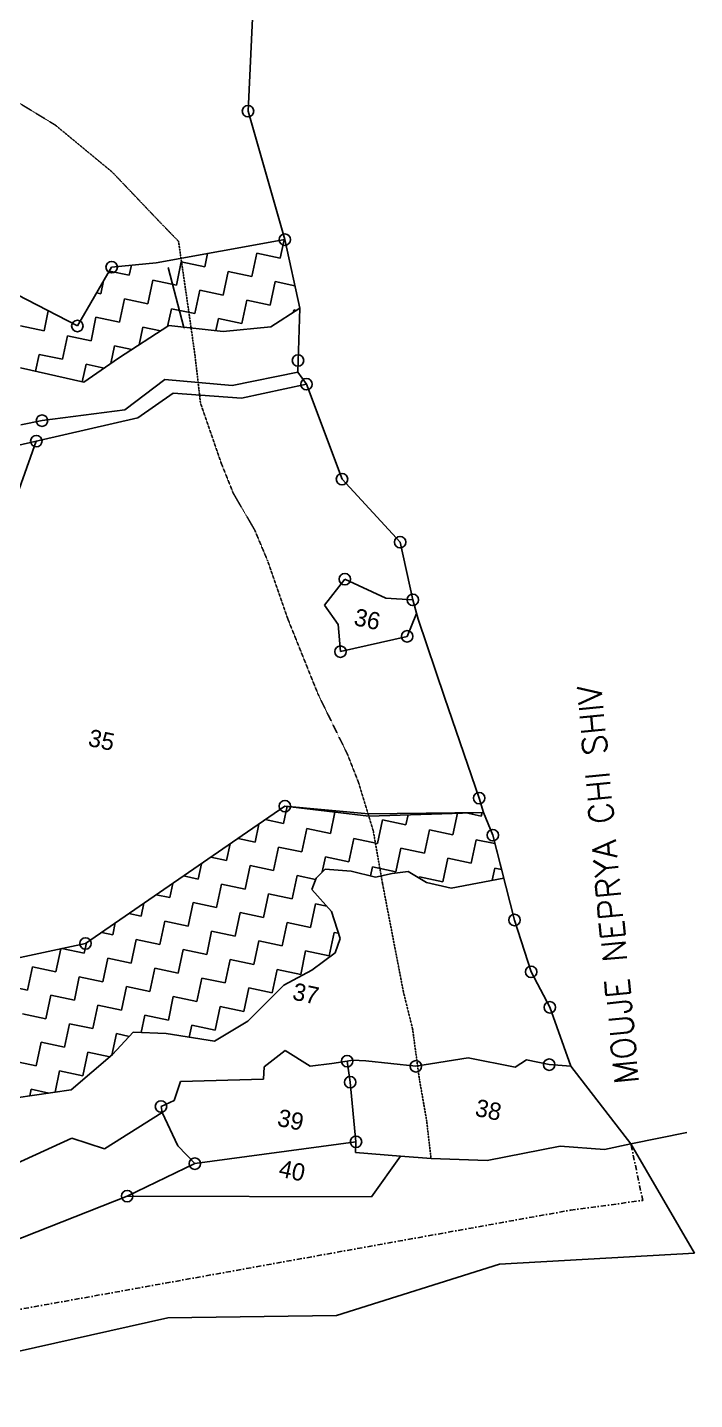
# Model space of a CAD drawing. Header units: metres. Extents: x 331641 to 336020, y 1791627 to 1796809.
# Drawn here: x 335363 to 336020, y 1794664 to 1796014 of the extents above; entities that cross this region are included whole.
import ezdxf
from ezdxf.enums import TextEntityAlignment as Align

# ---------------------------------------------------------------- set-up
doc = ezdxf.new("R2010")
doc.units = ezdxf.units.M
doc.header["$MEASUREMENT"] = 0
for name, pattern in [('DASHDOT', [1, 0.5, -0.25, 0, -0.25]), ('DASHED', [0.75, 0.5, -0.25]), ('DIVIDE', [31.75, 12.7, -6.35, 0, -6.35, 0, -6.35])]:
    doc.linetypes.add(name, pattern=pattern)
for name, color, linetype in [('LINE_FOOTPATH', 1, 'DASHED'), ('OFF', 1, 'Continuous'), ('POLY_HATCH', 12, 'Continuous'), ('POLY_PARCEL', 6, 'Continuous'), ('POLY_WATER', 4, 'Continuous'), ('SYM_ARROW', 1, 'Continuous'), ('TEXT_MAPOUT', 7, 'Continuous'), ('TEXT_PARCEL', 7, 'Continuous'), ('V_BOUND_LINE', 7, 'Continuous'), ('V_BOUND_STREAM_LINE', 7, 'DASHDOT'), ('V_DIVIDE_LINE', 7, 'DIVIDE')]:
    doc.layers.add(name, color=color, linetype=linetype)
doc.styles.get("Standard").update_dxf_attribs({"font": 'simplex.shx'})
doc.styles.add('TEXT_MAP', font='', dxfattribs={"height": 0.3})
doc.styles.get('TEXT_MAP').set_extended_font_data('Kruti Dev 050')

msp = doc.modelspace()

# ---------------------------------------------------------------- linework, layer by layer
for centre in [(335580.3, 1795931.2), (335616.5, 1795804.9), (335446.1, 1795777.8), (335412.4, 1795720), (335629.5, 1795686.1), (335637.8, 1795662.7), (335377.6, 1795626.9), (335372, 1795606.8), (335672.8, 1795569.4), (335729.9, 1795507.4), (335675.6, 1795471), (335742.4, 1795450.7), (335736.8, 1795414.8), (335671.2, 1795399.8), (335807.7, 1795255.8), (335616.6, 1795247.9), (335821.1, 1795219.4), (335842.5, 1795135.9), (335420.4, 1795112.9), (335858.8, 1795085), (335877.2, 1795050.1), (335677.8, 1794997.2), (335876.7, 1794993.7), (335745.5, 1794992.1), (335680.8, 1794976.4), (335494.7, 1794952.6), (335686.5, 1794917.9), (335527.9, 1794896.4), (335461.4, 1794864.5)]:
    msp.add_circle(centre, 5.63)
at = {"layer": 'LINE_FOOTPATH', "ltscale": 0.5}
for p, q in [((335307.3, 1795968.3), (335390.7, 1795917.5)), ((335390.7, 1795917.5), (335446.8, 1795871.2)), ((335446.8, 1795871.2), (335495.2, 1795820.4)), ((335495.2, 1795820.4), (335511.9, 1795803.3)), ((335511.9, 1795803.3), (335521.5, 1795737.6)), ((335521.5, 1795737.6), (335528.2, 1795690.4)), ((335528.2, 1795690.4), (335533.5, 1795644.2)), ((335533.5, 1795644.2), (335553.8, 1795585.5)), ((335553.8, 1795585.5), (335565.8, 1795555.5)), ((335565.8, 1795555.5), (335586.8, 1795519.5)), ((335586.8, 1795519.5), (335599.4, 1795489.6)), ((335599.4, 1795489.6), (335619.4, 1795432.1)), ((335619.4, 1795432.1), (335649.1, 1795358.2)), ((335649.1, 1795358.2), (335678.1, 1795298.9)), ((335678.1, 1795298.9), (335688.9, 1795271.5)), ((335688.9, 1795271.5), (335703.5, 1795223.7)), ((335703.5, 1795223.7), (335712.6, 1795171.9)), ((335712.6, 1795171.9), (335733.2, 1795065.2)), ((335733.2, 1795065.2), (335742.2, 1795028.9)), ((335742.2, 1795028.9), (335748.9, 1794979.4)), ((335748.9, 1794979.4), (335756, 1794939.1)), ((335756, 1794939.1), (335760.4, 1794901.3))]:
    msp.add_line(p, q, dxfattribs=at)
at = {"layer": 'OFF'}
for p, q in [((335629.2, 1795674.5), (335637.8, 1795662.7)), ((335956.9, 1794916), (336019.7, 1794808.2))]:
    msp.add_line(p, q, dxfattribs=at)
at = {"layer": 'POLY_HATCH'}
for p, q in [((335616.5, 1795804.9), (335490, 1795782.1)), ((335631.2, 1795737.5), (335616.5, 1795804.9)), ((335490, 1795782.1), (335446.1, 1795777.8)), ((335412.4, 1795720), (335315.4, 1795770.2)), ((335446.1, 1795777.8), (335412.4, 1795720)), ((335602.8, 1795719.2), (335631.2, 1795737.5)), ((335453, 1795688.5), (335502.3, 1795720.3)), ((335502.3, 1795720.3), (335555.8, 1795714.6)), ((335555.8, 1795714.6), (335602.8, 1795719.2)), ((335418.7, 1795664.6), (335453, 1795688.5)), ((335356.5, 1795678.8), (335418.7, 1795664.6)), ((335579.9, 1795222.6), (335616.6, 1795247.9)), ((335616.6, 1795247.9), (335699.1, 1795238)), ((335699.1, 1795238), (335811.9, 1795241.7)), ((335811.9, 1795241.7), (335821.1, 1795219.4)), ((335420.4, 1795112.9), (335579.9, 1795222.6)), ((335821.1, 1795219.4), (335831.9, 1795177.2)), ((335647.3, 1795177.2), (335643.2, 1795165.9)), ((335656.1, 1795185.8), (335647.3, 1795177.2)), ((335681.9, 1795183.9), (335656.1, 1795185.8)), ((335705.7, 1795178.2), (335681.9, 1795183.9)), ((335722.2, 1795181.7), (335705.7, 1795178.2)), ((335737.7, 1795183.7), (335722.2, 1795181.7)), ((335755.8, 1795172.9), (335737.7, 1795183.7)), ((335831.9, 1795177.2), (335780.2, 1795167.2)), ((335643.2, 1795165.9), (335662.5, 1795144.4)), ((335780.2, 1795167.2), (335755.8, 1795172.9)), ((335662.5, 1795144.4), (335670.8, 1795117.6)), ((335305.3, 1795088.4), (335420.4, 1795112.9)), ((335670.8, 1795117.6), (335665.9, 1795103.8)), ((335665.9, 1795103.8), (335643.1, 1795086.6)), ((335643.1, 1795086.6), (335615.6, 1795072)), ((335615.6, 1795072), (335580.1, 1795036.5)), ((335467.2, 1795025.5), (335446.9, 1795003.6)), ((335499.6, 1795024.5), (335467.2, 1795025.5)), ((335580.1, 1795036.5), (335547.4, 1795016.7)), ((335547.4, 1795016.7), (335499.6, 1795024.5)), ((335446.9, 1795003.6), (335406.3, 1794968.9)), ((335406.3, 1794968.9), (335352.3, 1794961.2))]:
    msp.add_line(p, q, dxfattribs=at)
at = {"layer": 'POLY_HATCH', "linetype": 'Continuous'}
for p, q in [((335612, 1795786.8), (335615.8, 1795804.8)), ((335509.8, 1795760.1), (335514.6, 1795783.2)), ((335514.6, 1795783.2), (335537.8, 1795778.3)), ((335537.8, 1795778.3), (335540.5, 1795791.2)), ((335584, 1795768.5), (335588.9, 1795791.6)), ((335588.9, 1795791.6), (335612, 1795786.8)), ((335443.9, 1795774), (335463.5, 1795769.9)), ((335463.5, 1795769.9), (335465.6, 1795779.7)), ((335556, 1795750.3), (335560.9, 1795773.4)), ((335560.9, 1795773.4), (335584, 1795768.5)), ((335435.5, 1795751.6), (335438.2, 1795764.3)), ((335481.8, 1795741.9), (335486.7, 1795765)), ((335486.7, 1795765), (335509.8, 1795760.1)), ((335528, 1795732.1), (335532.9, 1795755.2)), ((335532.9, 1795755.2), (335556, 1795750.3)), ((335602.2, 1795740.5), (335607.1, 1795763.7)), ((335607.1, 1795763.7), (335626.4, 1795759.6)), ((335431.4, 1795752.5), (335435.5, 1795751.6)), ((335453.8, 1795723.6), (335458.7, 1795746.7)), ((335458.7, 1795746.7), (335481.8, 1795741.9)), ((335574.2, 1795722.3), (335579.1, 1795745.4)), ((335579.1, 1795745.4), (335602.2, 1795740.5)), ((335379.6, 1795715.2), (335383.7, 1795734.8)), ((335425.8, 1795705.4), (335430.7, 1795728.5)), ((335430.7, 1795728.5), (335453.8, 1795723.6)), ((335501.2, 1795719.6), (335504.9, 1795737)), ((335504.9, 1795737), (335528, 1795732.1)), ((335548.6, 1795715.4), (335551.1, 1795727.2)), ((335551.1, 1795727.2), (335574.2, 1795722.3)), ((335624.8, 1795733.4), (335625.3, 1795735.7)), ((335625.3, 1795735.7), (335627.5, 1795735.2)), ((335356.5, 1795720.1), (335379.6, 1795715.2)), ((335473.2, 1795701.5), (335476.9, 1795718.8)), ((335476.9, 1795718.8), (335494.3, 1795715.1)), ((335397.8, 1795687.2), (335402.7, 1795710.3)), ((335402.7, 1795710.3), (335425.8, 1795705.4)), ((335445.2, 1795683), (335448.9, 1795700.5)), ((335448.9, 1795700.5), (335466.1, 1795696.9)), ((335371.2, 1795675.4), (335374.7, 1795692.1)), ((335374.7, 1795692.1), (335397.8, 1795687.2)), ((335417.2, 1795665), (335420.9, 1795682.3)), ((335420.9, 1795682.3), (335438.7, 1795678.5)), ((335615.2, 1795230.8), (335618.7, 1795247.7)), ((335661.4, 1795221.1), (335665.8, 1795242)), ((335781.8, 1795219.8), (335786.3, 1795240.9)), ((335794.8, 1795241.2), (335809.8, 1795238)), ((335809.8, 1795238), (335810.6, 1795241.7)), ((335587.2, 1795212.6), (335590.9, 1795230.2)), ((335597.3, 1795234.6), (335615.2, 1795230.8)), ((335707.6, 1795211.3), (335712.5, 1795234.4)), ((335712.5, 1795234.4), (335735.6, 1795229.5)), ((335735.6, 1795229.5), (335737.7, 1795239.3)), ((335570.5, 1795216.1), (335587.2, 1795212.6)), ((335633.4, 1795202.8), (335638.3, 1795226)), ((335638.3, 1795226), (335661.4, 1795221.1)), ((335679.6, 1795193.1), (335684.5, 1795216.2)), ((335684.5, 1795216.2), (335707.6, 1795211.3)), ((335753.8, 1795201.5), (335758.7, 1795224.6)), ((335758.7, 1795224.6), (335781.8, 1795219.8)), ((335800, 1795191.8), (335804.9, 1795214.9)), ((335804.9, 1795214.9), (335823.2, 1795211)), ((335559.2, 1795194.4), (335562.6, 1795210.8)), ((335605.4, 1795184.6), (335610.3, 1795207.7)), ((335610.3, 1795207.7), (335633.4, 1795202.8)), ((335725.8, 1795183.3), (335730.7, 1795206.4)), ((335730.7, 1795206.4), (335753.8, 1795201.5)), ((335531.2, 1795176.2), (335534.4, 1795191.3)), ((335543.6, 1795197.7), (335559.2, 1795194.4)), ((335577.4, 1795166.4), (335582.3, 1795189.5)), ((335582.3, 1795189.5), (335605.4, 1795184.6)), ((335653.4, 1795183.2), (335656.5, 1795198)), ((335656.5, 1795198), (335679.6, 1795193.1)), ((335700.9, 1795179.4), (335702.7, 1795188.2)), ((335702.7, 1795188.2), (335725.8, 1795183.3)), ((335772.1, 1795173.5), (335776.9, 1795196.7)), ((335776.9, 1795196.7), (335800, 1795191.8)), ((335820.6, 1795175), (335823.2, 1795186.9)), ((335823.2, 1795186.9), (335829.8, 1795185.5)), ((335516.8, 1795179.2), (335531.2, 1795176.2)), ((335623.6, 1795156.6), (335628.5, 1795179.7)), ((335628.5, 1795179.7), (335646.8, 1795175.9)), ((335748.7, 1795177.1), (335748.9, 1795178.4)), ((335748.9, 1795178.4), (335772.1, 1795173.5)), ((335490, 1795160.7), (335503.2, 1795157.9)), ((335503.2, 1795157.9), (335506.2, 1795171.9)), ((335549.4, 1795148.2), (335554.3, 1795171.3)), ((335554.3, 1795171.3), (335577.4, 1795166.4)), ((335595.6, 1795138.4), (335600.5, 1795161.5)), ((335600.5, 1795161.5), (335623.6, 1795156.6)), ((335475.2, 1795139.7), (335477.9, 1795152.5)), ((335521.4, 1795129.9), (335526.3, 1795153.1)), ((335526.3, 1795153.1), (335549.4, 1795148.2)), ((335641.9, 1795128.6), (335646.7, 1795151.7)), ((335646.7, 1795151.7), (335658, 1795149.4)), ((335447.2, 1795121.5), (335449.7, 1795133)), ((335463.1, 1795142.3), (335475.2, 1795139.7)), ((335493.4, 1795111.7), (335498.3, 1795134.8)), ((335498.3, 1795134.8), (335521.4, 1795129.9)), ((335567.6, 1795120.2), (335572.5, 1795143.3)), ((335572.5, 1795143.3), (335595.6, 1795138.4)), ((335613.9, 1795110.4), (335618.7, 1795133.5)), ((335618.7, 1795133.5), (335641.9, 1795128.6)), ((335436.3, 1795123.8), (335447.2, 1795121.5)), ((335539.7, 1795102), (335544.5, 1795125.1)), ((335544.5, 1795125.1), (335567.6, 1795120.2)), ((335660.1, 1795100.6), (335665, 1795123.8)), ((335665, 1795123.8), (335669.2, 1795122.9)), ((335391.2, 1795085), (335396, 1795107.7)), ((335397.1, 1795107.9), (335419.2, 1795103.3)), ((335419.2, 1795103.3), (335421.4, 1795113.6)), ((335465.4, 1795093.5), (335470.3, 1795116.6)), ((335470.3, 1795116.6), (335493.4, 1795111.7)), ((335511.7, 1795083.7), (335516.5, 1795106.8)), ((335516.5, 1795106.8), (335539.7, 1795102)), ((335585.9, 1795092.2), (335590.8, 1795115.3)), ((335590.8, 1795115.3), (335613.9, 1795110.4)), ((335437.4, 1795075.3), (335442.3, 1795098.4)), ((335442.3, 1795098.4), (335465.4, 1795093.5)), ((335557.9, 1795074), (335562.8, 1795097.1)), ((335562.8, 1795097.1), (335585.9, 1795092.2)), ((335632.1, 1795082.4), (335637, 1795105.5)), ((335637, 1795105.5), (335660.1, 1795100.6)), ((335363.2, 1795066.8), (335368.1, 1795089.9)), ((335368.1, 1795089.9), (335391.2, 1795085)), ((335409.5, 1795057), (335414.3, 1795080.2)), ((335414.3, 1795080.2), (335437.4, 1795075.3)), ((335483.7, 1795065.5), (335488.6, 1795088.6)), ((335488.6, 1795088.6), (335511.7, 1795083.7)), ((335529.9, 1795055.7), (335534.8, 1795078.8)), ((335534.8, 1795078.8), (335557.9, 1795074)), ((335604.1, 1795064.2), (335609, 1795087.3)), ((335609, 1795087.3), (335632.1, 1795082.4)), ((335340.1, 1795071.7), (335363.2, 1795066.8)), ((335455.7, 1795047.3), (335460.6, 1795070.4)), ((335460.6, 1795070.4), (335483.7, 1795065.5)), ((335576.1, 1795046), (335581, 1795069.1)), ((335581, 1795069.1), (335604.1, 1795064.2)), ((335381.5, 1795038.8), (335386.3, 1795061.9)), ((335386.3, 1795061.9), (335409.5, 1795057)), ((335427.7, 1795029.1), (335432.6, 1795052.2)), ((335432.6, 1795052.2), (335455.7, 1795047.3)), ((335501.9, 1795037.5), (335506.8, 1795060.6)), ((335506.8, 1795060.6), (335529.9, 1795055.7)), ((335358.4, 1795043.7), (335381.5, 1795038.8)), ((335475.2, 1795025.2), (335478.8, 1795042.4)), ((335478.8, 1795042.4), (335501.9, 1795037.5)), ((335548.1, 1795027.7), (335553, 1795050.9)), ((335553, 1795050.9), (335576.1, 1795046)), ((335399.7, 1795010.8), (335404.6, 1795033.9)), ((335404.6, 1795033.9), (335427.7, 1795029.1)), ((335522.5, 1795020.7), (335525, 1795032.6)), ((335525, 1795032.6), (335548.1, 1795027.7)), ((335371.7, 1794992.6), (335376.6, 1795015.7)), ((335376.6, 1795015.7), (335399.7, 1795010.8)), ((335446.4, 1795003.2), (335450.8, 1795024.2)), ((335450.8, 1795024.2), (335463.5, 1795021.5)), ((335417.9, 1794982.8), (335422.8, 1795005.9)), ((335422.8, 1795005.9), (335444.3, 1795001.4)), ((335348.6, 1794997.5), (335371.7, 1794992.6)), ((335390.4, 1794966.6), (335394.8, 1794987.7)), ((335394.8, 1794987.7), (335417.9, 1794982.8)), ((335365.5, 1794963.1), (335366.8, 1794969.5)), ((335366.8, 1794969.5), (335384.4, 1794965.8))]:
    msp.add_line(p, q, dxfattribs=at)
at = {"layer": 'POLY_PARCEL'}
for p, q in [((335616.5, 1795804.9), (335490, 1795782.1)), ((335490, 1795782.1), (335446.1, 1795777.8)), ((335412.4, 1795720), (335315.4, 1795770.2)), ((335446.1, 1795777.8), (335412.4, 1795720)), ((335372, 1795606.8), (335332.8, 1795497.2)), ((335655.7, 1795445.4), (335675.6, 1795471)), ((335675.6, 1795471), (335715.9, 1795452.3)), ((335668.9, 1795426.4), (335655.7, 1795445.4)), ((335715.9, 1795452.3), (335742.4, 1795450.7)), ((335746.1, 1795437.2), (335736.8, 1795414.8)), ((335671.2, 1795399.8), (335668.9, 1795426.4)), ((335736.8, 1795414.8), (335671.2, 1795399.8)), ((335579.9, 1795222.6), (335616.6, 1795247.9)), ((335616.6, 1795247.9), (335698.8, 1795240.3)), ((335698.8, 1795240.3), (335811.9, 1795241.7)), ((335420.4, 1795112.9), (335579.9, 1795222.6)), ((335305.3, 1795088.4), (335420.4, 1795112.9)), ((335596.1, 1794991.6), (335617, 1795007.6)), ((335617, 1795007.6), (335641.6, 1794992.2)), ((335677.8, 1794997.2), (335683.1, 1794998)), ((335683.1, 1794998), (335696.1, 1794997.5)), ((335745.5, 1794992.1), (335797, 1795000.3)), ((335797, 1795000.3), (335843.2, 1794991.3)), ((335843.2, 1794991.3), (335854.3, 1794998.5)), ((335854.3, 1794998.5), (335876.7, 1794993.7)), ((335595.6, 1794979.5), (335596.1, 1794991.6)), ((335641.6, 1794992.2), (335662.7, 1794995)), ((335662.7, 1794995), (335677.8, 1794997.2)), ((335680.8, 1794976.4), (335677.8, 1794997.2)), ((335696.1, 1794997.5), (335745.5, 1794992.1)), ((335876.7, 1794993.7), (335898, 1794992.3)), ((335507.7, 1794958.6), (335513.8, 1794977.1)), ((335513.8, 1794977.1), (335595.6, 1794979.5)), ((335686.5, 1794917.9), (335680.8, 1794976.4)), ((335494.7, 1794952.6), (335507.7, 1794958.6)), ((335439.1, 1794911), (335495.7, 1794946.6)), ((335495.7, 1794946.6), (335494.7, 1794952.6)), ((335511.1, 1794913.9), (335495.7, 1794946.6)), ((335301.1, 1794873.3), (335406.9, 1794921.4)), ((335406.9, 1794921.4), (335439.1, 1794911)), ((335527.9, 1794896.4), (335686.5, 1794917.9)), ((335686.5, 1794917.9), (335686.2, 1794907.3)), ((335527.9, 1794896.4), (335511.1, 1794913.9)), ((335686.2, 1794907.3), (335730.4, 1794903.7)), ((335461.4, 1794864.5), (335527.9, 1794896.4))]:
    msp.add_line(p, q, dxfattribs=at)
at = {"layer": 'POLY_WATER'}
for p, q in [((335564.7, 1795661.6), (335629.2, 1795674.5)), ((335459.2, 1795637.7), (335498.5, 1795667.5)), ((335498.5, 1795667.5), (335564.7, 1795661.6)), ((335574, 1795649.1), (335637.8, 1795662.7)), ((335471.8, 1795629.6), (335506.8, 1795654)), ((335506.8, 1795654), (335574, 1795649.1)), ((335377.6, 1795626.9), (335459.2, 1795637.7)), ((335350.5, 1795601.8), (335471.8, 1795629.6)), ((335356.8, 1795622.8), (335377.6, 1795626.9)), ((335730.4, 1794903.7), (335701.7, 1794863.9)), ((335760.4, 1794901.3), (335730.4, 1794903.7)), ((335887.5, 1794913.5), (335815.6, 1794899.6)), ((335931.1, 1794910.2), (335887.5, 1794913.5)), ((335956.9, 1794916), (335931.1, 1794910.2)), ((335815.6, 1794899.6), (335760.4, 1794901.3)), ((335461.4, 1794864.5), (335284.4, 1794794.7)), ((335701.7, 1794863.9), (335461.4, 1794864.5)), ((335667.4, 1794747.2), (335827.6, 1794797.6)), ((335827.6, 1794797.6), (336019.7, 1794808.2)), ((335141.9, 1794664.4), (335501.3, 1794744.9)), ((335501.3, 1794744.9), (335667.4, 1794747.2))]:
    msp.add_line(p, q, dxfattribs=at)
at = {"layer": 'SYM_ARROW'}
msp.add_lwpolyline([(335517, 1795718.5), (335501.6, 1795777.4)], dxfattribs=at)
msp.add_solid([(335517.4, 1795718.7), (335517.7, 1795716.1), (335516.6, 1795718.4)], dxfattribs=at)
at = {"layer": 'V_BOUND_LINE'}
for p, q in [((335587.1, 1796076.5), (335580.3, 1795931.2)), ((335580.3, 1795931.2), (335616.5, 1795804.9)), ((335616.5, 1795804.9), (335631.2, 1795737.5)), ((335631.2, 1795737.5), (335629.2, 1795674.5)), ((335672.8, 1795569.4), (335637.8, 1795662.7)), ((335729.9, 1795507.4), (335672.8, 1795569.4)), ((335742.4, 1795450.7), (335729.9, 1795507.4)), ((335747.6, 1795431.8), (335742.4, 1795450.7)), ((335773.7, 1795355.1), (335747.6, 1795431.8)), ((335807.7, 1795255.8), (335773.7, 1795355.1)), ((335811.9, 1795241.7), (335807.7, 1795255.8)), ((335821.1, 1795219.4), (335811.9, 1795241.7)), ((335842.5, 1795135.9), (335821.1, 1795219.4)), ((335858.8, 1795085), (335842.5, 1795135.9)), ((335877.2, 1795050.1), (335858.8, 1795085)), ((335898, 1794992.3), (335877.2, 1795050.1)), ((335956.9, 1794916), (335898, 1794992.3))]:
    msp.add_line(p, q, dxfattribs=at)
at = {"layer": 'V_BOUND_STREAM_LINE', "ltscale": 10}
for p, q in [((335968.7, 1794860.2), (335956.9, 1794916)), ((335121.2, 1794710.9), (335897.5, 1794850.6)), ((335897.5, 1794850.6), (335968.7, 1794860.2))]:
    msp.add_line(p, q, dxfattribs=at)
at = {"layer": 'V_DIVIDE_LINE', "ltscale": 10}
msp.add_line((336012.1, 1794926.9), (335956.9, 1794916), dxfattribs=at)

# ---------------------------------------------------------------- texts
at = {"layer": 'TEXT_MAPOUT'}
msp.add_text('MOUJE NEPRYA CHI SHIV', height=23.619, rotation=95.4398, dxfattribs=at).set_placement((335964.8, 1794975.6))
at = {"layer": 'TEXT_PARCEL', "style": 'TEXT_MAP'}
for s, p in [('36', (335697.7, 1795431.7)), ('35', (335436.2, 1795313)), ('37', (335637.2, 1795063.6)), ('38', (335816.9, 1794949.3)), ('39', (335622.3, 1794939.5)), ('40', (335623.7, 1794889.6))]:
    msp.add_text(s, height=17.01, rotation=348.0662, dxfattribs=at).set_placement(p, align=Align.MIDDLE)

doc.saveas('drawing.dxf')
